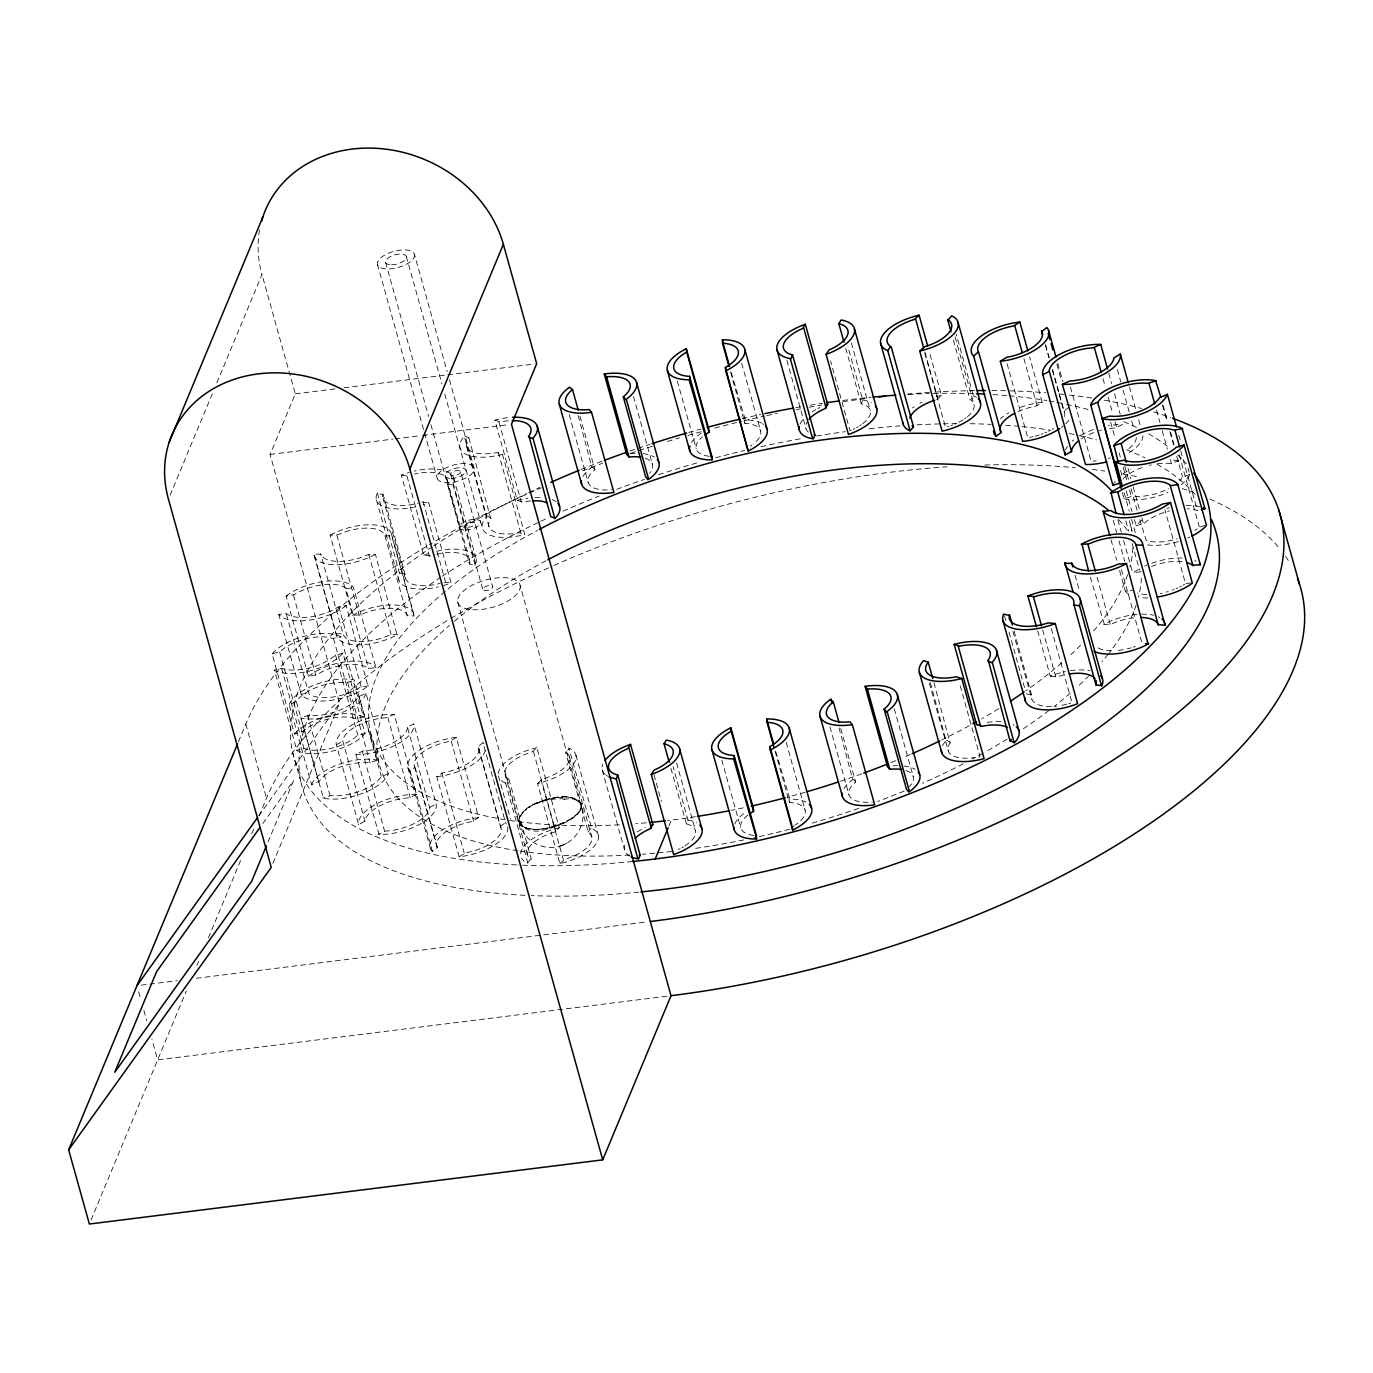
<?xml version="1.0" encoding="UTF-8"?>
<svg xmlns="http://www.w3.org/2000/svg" width="1373" height="1373" viewBox="0 0 1373 1373"><rect width="100%" height="100%" fill="white"/><g stroke="black" fill="none" stroke-linecap="round" stroke-linejoin="round"><path stroke-width="0.75" stroke-dasharray="5 3.75" d="M562.587 845.03C546.368 852.29 525.533 842.679 520.161 825.774C515.424 803.325 551.912 796.975 568.079 796.975C612.289 809.006 529.566 844.635 519.217 822.255M581.277 806.14L581.071 807.427M365.046 821.517L342.701 740.751A33.398 14.537 -15.6 0 1 386.654 717.736L394.223 714.372L416.603 794.521L409.034 797.885A33.398 14.537 -15.6 0 0 365.081 820.9L358.713 824.847L336.231 744.286A40.126 17.471 -15.6 0 1 353.839 723.949A40.126 17.471 -15.6 0 1 393.433 714.338L394.223 714.372M407.438 727.244L407.421 727.862A33.398 14.537 -15.6 0 1 363.45 750.877L355.882 754.24L379.051 834.424A40.126 17.471 -15.6 0 0 418.662 824.813A40.126 17.471 -15.6 0 0 436.254 804.475L413.788 723.914L407.438 727.244L429.8 808.011A33.398 14.537 -15.6 0 1 385.83 831.043L378.262 834.389M1136.312 437.472L1136.295 438.107A33.398 14.537 -15.6 0 1 1126.375 450.344M518.943 819.835L518.943 821.088M519.148 818.548L519.612 817.192M415.882 506.74A40.126 17.471 -15.6 0 1 377.146 493.285L382.827 494.572A33.398 14.537 -15.6 0 0 417.77 503.256M382.998 493.902L405.207 574.721A33.398 14.537 -15.6 0 0 440.149 583.405M436.597 551.277A40.126 17.471 -15.6 0 1 475.333 564.732L469.48 564.114L447.272 483.313A33.398 14.537 -15.6 0 0 414.354 474.114M469.48 564.114L469.652 563.462A33.398 14.537 -15.6 0 0 436.734 554.263M1014.098 631.168L1031.707 695.545A33.398 14.537 -15.6 0 0 1056.558 706.151M289.257 704.606L289.411 704.16A40.126 17.471 -15.6 0 1 315.601 684.561A40.126 17.471 -15.6 0 1 354.285 679.927L377.318 760.23L369.062 762.77A33.398 14.537 -15.6 0 0 319.205 781.391L311.637 784.755L289.257 704.606L296.825 701.243A33.398 14.537 -15.6 0 1 346.683 682.621L354.938 680.081M311.637 784.755L311.791 784.309A40.126 17.471 -15.6 0 1 337.981 764.71A40.126 17.471 -15.6 0 1 376.665 760.076L377.318 760.23M366.042 693.365L365.904 693.828A40.126 17.471 -15.6 0 1 339.697 713.411A40.126 17.471 -15.6 0 1 301.013 718.062L323.393 798.211A40.126 17.471 -15.6 0 0 362.077 793.577A40.126 17.471 -15.6 0 0 388.284 773.977L366.042 693.365L358.473 696.729A33.398 14.537 -15.6 0 1 308.616 715.35L300.361 717.907M580.59 808.766L579.921 810.139M170.098 495.275L212.746 392.764M216.848 382.913L261.968 274.48A127.157 108.313 22.6 0 1 259.737 229.102M272.901 863.428L339.543 703.216L270.086 454.463L295.298 393.862L261.968 274.48M238.439 741.78L245.801 724.069A540.876 235.401 -15.6 0 1 432.117 543.107M91.013 1220.065L186.299 991.014M196.94 965.442L198.587 961.512M208.404 937.913L241.957 857.25M251.774 833.651L255.052 825.791M259.154 815.957L266.516 798.245A540.876 235.401 -15.6 0 1 449.074 619.515M268.027 841.975L293.462 780.842L262.346 824.212M668.994 825.842L671.414 820.007M684.973 845.837A33.398 14.537 -15.6 0 0 687.358 824.16L686.431 823.92L687.993 820.144L673.079 766.7M862.622 423.759A33.398 14.537 -15.6 0 0 862.141 404.057L861.214 403.816L862.793 400.041L847.862 346.597M520.298 815.837L521.225 814.429M377.386 492.821L399.526 573.451A40.126 17.471 -15.6 0 0 438.262 586.906M475.092 565.195L452.953 484.583A40.126 17.471 -15.6 0 0 414.217 471.128M388.422 773.531L380.853 776.895A33.398 14.537 -15.6 0 1 330.996 795.516L322.741 798.056M1189.722 474.251L1182.153 477.615A33.398 14.537 -15.6 0 1 1179.733 480.739M578.994 811.529L577.879 812.936M258.759 815.871L339.543 703.216M464.795 435.928L468.914 437.953L468.399 438.639A33.398 14.537 -15.6 0 0 496.975 452.575L502.432 454.309L524.812 534.457L523.902 534.715A40.126 17.471 -15.6 0 1 488.393 534.492A40.126 17.471 -15.6 0 1 486.711 516.557L464.331 436.408A40.126 17.471 -15.6 0 0 466.013 454.343A40.126 17.471 -15.6 0 0 501.523 454.549L502.432 454.309M468.914 437.953L490.779 518.788A33.398 14.537 -15.6 0 0 519.354 532.741L524.812 534.457M933.949 682.69L950.082 742.982A33.398 14.537 -15.6 0 0 974.607 757.621M272.129 653.943L272.489 653.462A40.126 17.471 -15.6 0 1 305.493 635.956A40.126 17.471 -15.6 0 1 340.624 636.609L363.467 717.032L355.109 718.577A33.398 14.537 -15.6 0 0 302.747 731.534L294.509 734.092L272.129 653.943L280.367 651.386A33.398 14.537 -15.6 0 1 332.729 638.428L341.088 636.866M342.993 653.016L342.615 653.479A40.126 17.471 -15.6 0 1 309.612 670.985A40.126 17.471 -15.6 0 1 274.48 670.35L296.86 750.499A40.126 17.471 -15.6 0 0 331.991 751.151A40.126 17.471 -15.6 0 0 364.995 733.628L342.993 653.016L334.737 655.556A33.398 14.537 -15.6 0 1 282.375 668.514L274.016 670.075M294.509 734.092L294.869 733.628A40.126 17.471 -15.6 0 1 327.872 716.122A40.126 17.471 -15.6 0 1 363.004 716.757L363.467 717.032M1134.27 519.681L1136.363 525.361A40.126 17.471 -15.6 0 1 1145.065 518.016M522.341 813.039L523.697 811.632M527.936 863.257L505.556 783.108L508.336 778.817A33.398 14.537 -15.6 0 1 532.123 751.906L536.877 747.65L559.257 827.816L554.503 832.072A33.398 14.537 -15.6 0 0 530.716 858.983L527.404 863.033A40.126 17.471 -15.6 0 1 521.603 858.142M537.529 783.485L542.284 779.229A33.398 14.537 -15.6 0 0 566.071 752.335L569.4 748.268A40.126 17.471 -15.6 0 1 571.906 765.997A40.126 17.471 -15.6 0 1 538.456 783.279L537.529 783.485L559.909 863.651L560.836 863.445A40.126 17.471 -15.6 0 0 594.286 846.163A40.126 17.471 -15.6 0 0 591.78 828.434L568.851 748.045M936.695 399.612L941.449 395.355L929.401 352.192M559.909 863.651L564.663 859.395A33.398 14.537 -15.6 0 0 588.451 832.484L565.419 751.923M587.798 832.089L591.231 828.211M967.399 416.74A33.398 14.537 -15.6 0 0 970.642 400.024L973.423 395.75L956.209 334.085M576.506 814.343L574.978 815.734M930.396 682.741L946.014 740.751A40.126 17.471 -15.6 0 0 942.015 746.963M365.372 733.165L357.117 735.722A33.398 14.537 -15.6 0 1 304.755 748.68L296.396 750.242M1136.003 525.842L1144.241 523.285A33.398 14.537 -15.6 0 1 1169.71 510.79M1204.979 525.378L1198.612 527.472A33.398 14.537 -15.6 0 1 1194.819 530.527M525.241 810.242L526.992 808.869M579.955 416.294L594.887 469.72L594.063 470.407A33.398 14.537 -15.6 0 0 610.281 489.835L611.569 489.715M840.757 728.582L855.671 782.026L854.864 782.696A33.398 14.537 -15.6 0 0 871.083 802.141L872.37 802.021M286.065 596.139L286.648 595.693A40.126 17.471 -15.6 0 1 324.2 581.448A40.126 17.471 -15.6 0 1 353.393 587.335L376.013 667.862L368.101 668.325A33.398 14.537 -15.6 0 0 316.82 674.727L308.444 676.305L286.065 596.139L294.44 594.578A33.398 14.537 -15.6 0 1 345.721 588.159L368.616 668.788M346.185 605.579L345.618 606.042A40.126 17.471 -15.6 0 1 308.05 620.27A40.126 17.471 -15.6 0 1 278.873 614.383L286.528 613.559A33.398 14.537 -15.6 0 0 337.827 607.158L346.185 605.579L367.998 686.191A40.126 17.471 -15.6 0 1 330.43 700.436A40.126 17.471 -15.6 0 1 301.253 694.549L278.633 614.023M308.444 676.305L309.028 675.842A40.126 17.471 -15.6 0 1 346.58 661.614A40.126 17.471 -15.6 0 1 375.773 667.501L376.013 667.862M573.227 817.107L571.322 818.445M432.478 851.62L410.098 771.472L414.835 767.198A33.398 14.537 -15.6 0 1 449.898 741.369L456.282 737.421L478.662 817.57L472.278 821.517A33.398 14.537 -15.6 0 0 437.215 847.364L432.152 851.294A40.126 17.471 -15.6 0 1 439.961 831.592A40.126 17.471 -15.6 0 1 477.787 817.673L478.662 817.57M507.701 827.009A40.126 17.471 -15.6 0 1 460.041 856.683L459.148 856.769L436.768 776.603L443.153 772.673A33.398 14.537 -15.6 0 0 478.216 746.826L482.953 742.57L505.676 823.045A40.126 17.471 -15.6 0 1 506.397 823.954M1018.028 411.625A33.398 14.537 -15.6 0 1 1035.826 406.185L1042.21 402.238L1029.596 357.031M459.148 856.769L465.533 852.822A33.398 14.537 -15.6 0 0 500.596 826.975L477.907 746.294M500.287 826.443L505.333 822.719M1068.88 407.386L1063.818 411.111L1052.353 370.006M528.88 807.513L530.973 806.226M559.429 846.317C577.518 841.649 588.039 820.213 580.848 803.033C568.353 790.711 547.089 798.743 533.187 804.973M578.187 415.538L591.883 467.369A40.126 17.471 -15.6 0 0 582.564 477.289M838.989 727.844L852.684 779.675A40.126 17.471 -15.6 0 0 843.365 789.595M368.565 685.745L360.207 687.307A33.398 14.537 -15.6 0 1 308.908 693.725L286.03 613.096M1141.152 571.7L1133.377 572.798A40.126 17.471 -15.6 0 1 1138.663 569.28M569.246 819.75L567.032 821.003M330.155 535.161L330.893 534.749A40.126 17.471 -15.6 0 1 370.453 524.761A40.126 17.471 -15.6 0 1 391.7 535.487L414.08 616.065L407.18 615.413A33.398 14.537 -15.6 0 0 360.447 614.847L352.535 615.31L330.155 535.161L338.067 534.681A33.398 14.537 -15.6 0 1 384.8 535.247L407.352 615.996M375.43 554.332L374.692 554.743A40.126 17.471 -15.6 0 1 335.132 564.715A40.126 17.471 -15.6 0 1 313.885 553.988L320.784 554.229A33.398 14.537 -15.6 0 0 367.518 554.812L375.43 554.332L397.072 634.892A40.126 17.471 -15.6 0 1 357.512 644.881A40.126 17.471 -15.6 0 1 336.265 634.154L313.885 553.576M352.535 615.31L353.273 614.898A40.126 17.471 -15.6 0 1 392.832 604.927A40.126 17.471 -15.6 0 1 414.08 615.653L414.08 616.065M1090.351 577.244L1104.287 624.114A40.126 17.471 -15.6 0 1 1137.033 614.4M336.334 744.698L342.666 741.369M1109.659 428.53A33.398 14.537 -15.6 0 1 1115.528 427.964L1122.307 424.583A40.126 17.471 -15.6 0 0 1108.389 425.664M429.818 807.393L436.168 804.08M518.943 821.62C528.931 835.762 551.414 827.438 564.681 822.187M397.81 634.48L389.898 634.961A33.398 14.537 -15.6 0 1 343.164 634.395L320.63 553.662M1103.549 624.526L1111.461 624.046A33.398 14.537 -15.6 0 1 1137.153 617.558M851.277 430.195L850.024 430.71L830.511 360.824M563.205 844.755L566.586 843.382M430.676 555.945L423.742 555.293L401.362 475.144L402.22 474.801A40.126 17.471 -15.6 0 1 409.343 472.398M443.136 585.619A40.126 17.471 -15.6 0 0 450.258 583.233L451.099 582.89L428.719 502.724L427.878 503.067A40.126 17.471 -15.6 0 1 423.159 504.732M423.742 555.293L424.6 554.949A40.126 17.471 -15.6 0 1 431.723 552.564M1037.628 630.911L1050.259 676.117L1051.117 675.773A40.126 17.471 -15.6 0 1 1065.551 671.569M534.114 804.441L539.108 802.467A32.437 15.275 -11.6 0 1 560.939 798.743C574.48 799.79 556.288 800.253 568.576 798.726A32.437 12.408 -20.8 0 1 581.277 804.372M1157.388 463.799A33.398 14.537 -15.6 0 1 1170.362 463.49L1178.618 460.95L1177.468 456.831M1122.325 492.615L1124.041 498.777L1132.296 496.237A33.398 14.537 -15.6 0 0 1168.715 488.634M401.362 475.144L408.296 475.796M421.803 502.089L428.719 502.724M444.183 582.238L451.099 582.89M1050.259 676.117L1057.176 676.769A33.398 14.537 -15.6 0 1 1065.276 674.641M530.699 500.939A33.398 14.537 -15.6 0 0 522.718 502.072L517.243 500.338L494.864 420.189L495.773 419.932A40.126 17.471 -15.6 0 1 510.275 417.478M517.243 500.338L518.153 500.098A40.126 17.471 -15.6 0 1 527.901 498.159M941.449 395.355L940.539 395.561A40.126 17.471 -15.6 0 0 935.665 396.866M536.877 747.65L535.968 747.856A40.126 17.471 -15.6 0 0 498.759 776.981M559.257 827.816L558.348 828.022A40.126 17.471 -15.6 0 0 520.676 854.984M494.864 420.189L500.338 421.906A33.398 14.537 -15.6 0 1 510.241 420.67M978.657 756.935L979.996 756.643L959.916 684.715M295.298 393.862L335.527 388.834M344.005 387.787L445.641 375.069M447.752 374.812L534.578 363.965M270.086 454.463L392.901 439.103M395.029 438.845L420.43 435.67M422.558 435.395L509.366 424.549M346.236 588.622L353.633 587.695M301.013 694.189L308.41 693.262M1119.613 570.602L1125.345 591.145L1132.742 590.218M1191.06 582.941L1185.517 583.628L1164.853 509.64M141.196 985.162L147.563 984.372M149.674 984.115L177.254 980.665M196.356 978.28L646.082 922.055M666.78 996.232L157.655 1059.87L151.905 1039.258M1042.21 402.238L1041.318 402.323A40.126 17.471 -15.6 0 0 1017.342 408.605M456.282 737.421L455.407 737.507A40.126 17.471 -15.6 0 0 417.581 751.426A40.126 17.471 -15.6 0 0 409.772 771.145L410.098 771.472M436.768 776.603L437.661 776.517A40.126 17.471 -15.6 0 0 485.458 747.942M731.311 372.701L745.35 419.949A40.126 17.471 -15.6 0 1 761.5 423.073M775.831 751.82L789.87 799.086A40.126 17.471 -15.6 0 1 806.02 802.192M384.972 535.83L391.7 535.916M336.265 633.725L343.01 633.811M355.882 754.24L356.671 754.275A40.126 17.471 -15.6 0 0 396.282 744.664A40.126 17.471 -15.6 0 0 413.874 724.309L413.788 723.914M416.603 794.521L415.813 794.486A40.126 17.471 -15.6 0 0 376.219 804.097A40.126 17.471 -15.6 0 0 358.61 824.452L358.713 824.847M730.556 371.997L744.904 423.382L746.054 423.433A33.398 14.537 -15.6 0 1 753.176 444.08M775.076 751.117L789.424 802.501L790.573 802.553A33.398 14.537 -15.6 0 1 794.881 825.19M862.793 400.041L863.497 400.144A40.126 17.471 -15.6 0 1 871.374 402.701M687.993 820.144L688.714 820.247A40.126 17.471 -15.6 0 1 696.574 822.805M447.1 483.965L452.712 485.047M399.766 572.987L405.378 574.068M1026.266 693.794L1031.895 694.892M1178.618 460.95L1177.965 460.796A40.126 17.471 -15.6 0 0 1170.071 459.904M1124.041 498.777L1124.693 498.931A40.126 17.471 -15.6 0 0 1167.925 492.444M973.423 395.75L973.972 395.973A40.126 17.471 -15.6 0 1 976.46 397.363M505.556 783.108L505.024 782.885A40.126 17.471 -15.6 0 1 499.223 777.976M487.175 516.094L491.294 518.102M946.478 740.287L950.597 742.295M592.535 466.923L594.887 469.72M853.337 779.229L855.671 782.026M1125.345 591.145L1125.585 591.506A40.126 17.471 -15.6 0 0 1132.347 595.968M563.308 822.873L563.359 823.028A32.437 12.408 -20.8 0 1 537.444 831.128L535.401 831.128A32.437 15.275 -11.6 0 1 519.423 823.096M1178.823 435.19L1181.106 443.41M1188.005 468.073L1189.138 472.192M1180.763 451.031L1197.41 510.636L1196.604 510.327A33.398 14.537 -15.6 0 0 1187.319 508.782M1179.218 454.841L1199.298 526.786M1163.12 405.447L1167.719 421.906M1170.585 432.169L1174.018 444.509M1162.433 405.001L1167.033 421.442M1169.899 431.706L1173.915 446.105M1176.781 456.385L1182.531 476.929M1156.495 410.201L1159.945 422.524M1162.245 430.744L1167.41 449.246M1170.277 459.526L1171.426 463.628M1129.464 386.894L1135.78 409.497M1138.646 419.778L1140.362 425.939M1117.382 369.646L1120.814 381.986M1123.114 390.207L1129.43 412.81M1131.73 421.03L1134.012 429.251M1108.766 373.233L1111.632 383.513M1114.498 393.776L1120.231 414.337M1102.982 378.605L1105.282 386.826M1108.148 397.106L1112.748 413.548M1115.048 421.768L1116.764 427.93M1128.057 468.485L1130.923 478.748M1133.223 486.969L1139.539 509.589M1141.821 517.81L1143.555 523.971M1124.779 466.116L1128.795 480.499M1131.095 488.719L1137.41 511.34M1139.71 519.56L1146.249 540.43A33.398 14.537 -15.6 0 0 1177.176 538.834M1110.585 422.095L1115.168 438.536M1119.184 452.918L1120.334 457.037M1123.2 467.318L1126.649 479.64M1129.516 489.921L1131.232 496.082M1120.505 470.338L1122.805 478.559M1126.238 490.899L1131.987 511.46M1124.127 492.65L1129.275 511.151M1131.575 519.372L1135.591 533.754M1130.768 525.996L1132.468 532.089M1125.843 520.951L1128.709 531.231M1132.159 543.571L1139.624 570.276M1117.879 519.835L1121.312 532.158M1123.612 540.378L1132.21 571.202M1113.246 520.35L1116.678 532.673M1118.978 540.893L1124.71 561.454M1070.442 387.169L1091.089 461.156L1092.324 461.122A33.398 14.537 -15.6 0 0 1096.22 460.813M1121.432 569.606L1142.096 643.611M1110.997 539.761L1116.747 560.321M1057.759 363.33L1062.925 381.831M1056.832 364.223L1061.432 380.664M1045.574 344.657L1049.59 359.057M1052.456 369.32L1064.504 412.484M1045.454 345.344L1048.903 357.667M1097.096 577.329L1110.294 624.612M1023.949 358.696L1037.147 405.962M1075.076 575.184L1079.676 591.626M1007.095 363.708L1027.759 437.695L1029.081 437.489A33.398 14.537 -15.6 0 0 1033.148 436.648M1051.323 628.628L1071.987 702.616M1042.673 629.932L1055.888 677.198M955.093 336.831L974.041 404.657M953.36 340.023L969.99 399.629M1012.948 631.426L1031.878 699.252M1004.452 615.705L1006.186 621.866M1009.052 632.146L1025.116 689.692M924.818 351.969L938.016 399.234M924.87 353.324L945.534 427.312L946.855 426.934A33.398 14.537 -15.6 0 0 948.863 426.317M851.363 342.872L870.293 410.699M845.717 348.313L861.214 403.816M929.298 682.982L948.228 750.808M894.286 708.777L913.234 776.603M786.918 360.378L805.848 428.204M741.677 363.21L760.608 431.036M829.996 726.883L848.943 794.71M786.197 742.33L805.127 810.156M677.301 381.025L696.231 448.851M633.485 396.471L652.432 464.297M721.82 760.144L740.751 827.97M676.58 762.976L695.51 830.785M670.934 768.417L686.431 823.92M569.194 414.577L588.142 482.404M654.011 774.767L661.46 801.472M602.198 769.927L624.578 850.076M498.983 422.197L521.362 502.346M498.313 452.301L520.693 532.449M575.956 755.219L598.336 835.385M569.469 756.969L591.849 837.118M520.144 585.482A32.317 14.073 -15.6 0 1 475.676 609.801A32.317 14.073 -15.6 0 1 470.922 585.859A32.317 14.073 -15.6 0 1 520.144 585.482L581.431 804.956A32.317 14.073 -15.6 0 1 536.946 829.275A32.317 14.073 -15.6 0 1 532.192 805.316A32.317 14.073 -15.6 0 1 581.431 804.956L580.848 803.033M414.474 254.451A19.171 8.341 -15.6 0 1 388.302 268.971A19.171 8.341 -15.6 0 1 385.127 254.863A19.171 8.341 -15.6 0 1 414.474 254.451L447.169 371.551M449.469 379.772L474.131 468.124A19.171 8.341 -15.6 0 1 447.958 482.644A19.171 8.341 -15.6 0 1 444.783 468.536A19.171 8.341 -15.6 0 1 474.131 468.124M466.545 446.448L488.925 526.597M406.322 256.408L441.883 383.788M444.749 394.051L482.455 528.451M460.573 471.78A5.114 2.231 -15.6 0 1 453.571 475.642A5.114 2.231 -15.6 0 1 452.747 471.866A5.114 2.231 -15.6 0 1 460.573 471.78L492.667 586.769A5.114 2.231 -15.6 0 1 485.664 590.63A5.114 2.231 -15.6 0 1 484.858 586.855A5.114 2.231 -15.6 0 1 492.667 586.769M533.445 751.546L555.825 831.695M540.962 779.607L563.342 859.773M453.553 477.701L475.933 557.867M450.687 474.406L482.798 589.412M447.1 479.589L469.48 559.755M385.624 262.449L428.651 416.534M430.933 424.755L459.698 527.73M377.472 264.405L423.931 430.813M424.497 432.873L437.129 478.079M508.988 779.212L531.368 859.378M457.672 601.94L518.96 821.414M504.955 774.183L527.335 854.349M423.107 501.643L445.487 581.792M498.45 775.917L510.499 819.08M406.992 476.225L429.371 556.391M478.576 747.667L500.956 827.833M451.236 741.145L473.616 821.311M382.998 498.279L405.378 578.445M391.545 534.389L413.925 614.555M376.545 500.167L398.925 580.316M441.831 772.879L464.211 853.028M368.702 554.246L391.082 634.395M415.161 767.73L437.541 847.896M414.474 766.357L436.854 846.523M408.021 768.245L430.401 848.394M336.9 535.247L359.28 615.396M387.89 717.684L410.27 797.85M338.788 606.506L361.168 686.672M370.59 733.01L379.085 763.405M358.851 696.06L381.231 776.208M314.039 555.087L336.419 635.253M347.747 682.759L370.126 762.925M333.536 638.737L355.916 718.903M335.441 654.887L357.821 735.036M362.215 750.911L384.594 831.077M293.462 595.213L315.841 675.379M307.552 715.213L329.932 795.362M296.465 701.912L318.845 782.078M279.68 652.072L302.06 732.221M281.568 668.205L303.948 748.371M292.483 751.82L300.962 782.232M245.801 724.069L266.516 798.245M138.673 991.872L140.973 1000.128M143.856 1010.425L146.722 1020.723M744.509 419.966L744.904 423.382M789.029 799.086L789.424 802.501M630.001 856.306A40.126 17.471 -15.6 0 1 625.196 844.309M637.226 832.004A40.126 17.471 -15.6 0 1 645.224 827.627M683.428 846.798A33.398 14.537 -15.6 0 1 681.797 847.725M680.081 848.617A33.398 14.537 -15.6 0 1 678.313 849.475M607.621 776.157A40.126 17.471 -15.6 0 1 606.42 775.436M605.356 774.664A40.126 17.471 -15.6 0 1 602.816 764.16M1122.925 478.988A33.398 14.537 -15.6 0 1 1145.236 466.511M1149.287 465.361A33.398 14.537 -15.6 0 1 1151.312 464.881M1189.584 474.698A40.126 17.471 -15.6 0 1 1181.346 484.635M1114.292 482.558A40.126 17.471 -15.6 0 1 1115.133 481.322M1122.942 473.874A40.126 17.471 -15.6 0 1 1130.46 469.326M1110.345 457.793A33.398 14.537 -15.6 0 1 1108.337 458.393M1081.495 438.742A33.398 14.537 -15.6 0 1 1095.534 431.946M1099.516 430.693A33.398 14.537 -15.6 0 1 1101.541 430.144M1142.851 435.67A40.126 17.471 -15.6 0 1 1127.164 453.811M1065.602 449.915A40.126 17.471 -15.6 0 1 1067.576 446.208M1072.176 441.196A40.126 17.471 -15.6 0 1 1073.669 439.978M1080.705 435.275A40.126 17.471 -15.6 0 1 1096.22 428.616M534.972 497.489A40.126 17.471 -15.6 0 1 541.528 497.524M552.272 499.703A40.126 17.471 -15.6 0 1 556.065 501.746M751.82 445.092A33.398 14.537 -15.6 0 1 750.362 446.071M709.12 456.282A33.398 14.537 -15.6 0 1 702.392 436.82M691.511 442.432A40.126 17.471 -15.6 0 1 702.049 432.581M762.719 423.776A40.126 17.471 -15.6 0 1 763.817 424.549M966.094 417.752A33.398 14.537 -15.6 0 1 964.704 418.748M963.211 419.726A33.398 14.537 -15.6 0 1 958.285 422.489M956.5 423.33A33.398 14.537 -15.6 0 1 954.664 424.154M952.776 424.909A33.398 14.537 -15.6 0 1 950.837 425.63M912.564 407.901A40.126 17.471 -15.6 0 1 914.229 406.7M919.876 403.284A40.126 17.471 -15.6 0 1 921.935 402.203M645.241 458.222A33.398 14.537 -15.6 0 1 649.601 473.187M629.95 453.759A40.126 17.471 -15.6 0 1 636.849 453.365M643.148 453.691A40.126 17.471 -15.6 0 1 654.389 457.072M1064.144 411.643A33.398 14.537 -15.6 0 1 1064.401 417.203M1053.64 428.445A33.398 14.537 -15.6 0 1 1052.061 429.389M1050.396 430.298A33.398 14.537 -15.6 0 1 1048.663 431.191M1046.878 432.032A33.398 14.537 -15.6 0 1 1045.025 432.838M1043.12 433.593A33.398 14.537 -15.6 0 1 1041.18 434.314M1039.207 434.984A33.398 14.537 -15.6 0 1 1035.173 436.151M1068.949 419.966A40.126 17.471 -15.6 0 1 1065.757 423.725M1062.977 426.196A40.126 17.471 -15.6 0 1 1061.398 427.415M1000.471 418.696A40.126 17.471 -15.6 0 1 1003.509 416.259M1006.993 413.891A40.126 17.471 -15.6 0 1 1008.898 412.758M861.231 424.755A33.398 14.537 -15.6 0 1 859.773 425.733M858.211 426.694A33.398 14.537 -15.6 0 1 856.58 427.621M854.881 428.513A33.398 14.537 -15.6 0 1 853.096 429.371M808.474 432.152A33.398 14.537 -15.6 0 1 806.861 422.386M799.996 424.206A40.126 17.471 -15.6 0 1 804.355 417.976M812.009 411.9A40.126 17.471 -15.6 0 1 815.837 409.635M817.896 408.553A40.126 17.471 -15.6 0 1 820.024 407.524M483.296 742.896A40.126 17.471 -15.6 0 1 484.017 743.806M753.64 835.402A33.398 14.537 -15.6 0 1 748.182 814.927M734.778 824.023A40.126 17.471 -15.6 0 1 746.569 811.7M1189.842 537.118A40.126 17.471 -15.6 0 1 1187.645 538.113M1178.343 541.546A40.126 17.471 -15.6 0 1 1144.498 544.377M1166.93 508.491A40.126 17.471 -15.6 0 1 1169.367 507.856M1186.118 505.436A40.126 17.471 -15.6 0 1 1200.071 506.791M1135.248 646.477A33.398 14.537 -15.6 0 1 1133.274 647.146M1131.266 647.764A33.398 14.537 -15.6 0 1 1127.216 648.845M1123.148 649.704A33.398 14.537 -15.6 0 1 1117.159 650.51M1111.495 650.733A33.398 14.537 -15.6 0 1 1096.461 646.7M1141.632 614.143A40.126 17.471 -15.6 0 1 1153.698 615.241M1158.383 616.803A40.126 17.471 -15.6 0 1 1159.687 617.455M987.204 722.352A40.126 17.471 -15.6 0 1 1002.874 721.906M1012.965 724.515A40.126 17.471 -15.6 0 1 1014.235 725.201M1184.539 584.28A33.398 14.537 -15.6 0 1 1182.994 585.224M1181.364 586.151A33.398 14.537 -15.6 0 1 1179.647 587.043M1177.88 587.901A33.398 14.537 -15.6 0 1 1176.043 588.725M1174.155 589.498A33.398 14.537 -15.6 0 1 1172.233 590.236M1168.269 591.54A33.398 14.537 -15.6 0 1 1166.261 592.123M1162.193 593.102A33.398 14.537 -15.6 0 1 1160.151 593.514M1146.661 594.578A33.398 14.537 -15.6 0 1 1137.462 592.964M1151.535 566.465A33.398 14.537 -15.6 0 1 1184.007 561.917M1147.777 597.942A40.126 17.471 -15.6 0 1 1139.333 597.564M1144.79 566.071A40.126 17.471 -15.6 0 1 1147.004 565.075M1151.587 563.273A40.126 17.471 -15.6 0 1 1182.307 558.056M1194.819 560.579A40.126 17.471 -15.6 0 1 1196.14 561.231M906.043 770.528A33.398 14.537 -15.6 0 1 909.492 786.523M893.085 765.859A40.126 17.471 -15.6 0 1 897.633 765.671M903.949 765.98A40.126 17.471 -15.6 0 1 915.19 769.361M1070.683 703.062A33.398 14.537 -15.6 0 1 1068.692 703.68M1066.667 704.229A33.398 14.537 -15.6 0 1 1060.557 705.568M1070.408 670.711A40.126 17.471 -15.6 0 1 1089.973 670.728M1141.341 578.119A393.965 171.471 -15.6 0 1 1138.474 597.204M1136.158 605.047A393.965 171.471 -15.6 0 1 1109.401 652.587M1108.183 654.132A393.965 171.471 -15.6 0 1 1101.798 661.837M1089.149 675.516A393.965 171.471 -15.6 0 1 1077.856 686.414M1070.305 693.176A393.965 171.471 -15.6 0 1 1054.052 706.58M1048.903 710.562A393.965 171.471 -15.6 0 1 1020.671 730.487M1007.164 739.086A393.965 171.471 -15.6 0 1 984.887 752.181M983.119 753.176A393.965 171.471 -15.6 0 1 972.376 759.029M963.228 763.834A393.965 171.471 -15.6 0 1 922.433 783.279M904.12 791.105A393.965 171.471 -15.6 0 1 877.828 801.437M858.657 808.354A393.965 171.471 -15.6 0 1 809.624 823.834M789.732 829.241A393.965 171.471 -15.6 0 1 753.743 837.822M743.737 839.933A393.965 171.471 -15.6 0 1 694.017 848.583M671.74 851.449A393.965 171.471 -15.6 0 1 656.929 852.993M654.818 853.182A393.965 171.471 -15.6 0 1 642.289 854.229M629.881 855.053A393.965 171.471 -15.6 0 1 520.11 851.123M518.033 850.797A393.965 171.471 -15.6 0 1 449.606 625.281M454.36 621.248A393.965 171.471 -15.6 0 1 545.956 560.785M1118.617 519.629A393.965 171.471 -15.6 0 1 1128.246 531.608M638.943 892.124A474.389 206.465 -15.6 0 1 531.334 895.608M525.07 895.333A474.389 206.465 -15.6 0 1 440.441 577.484M442.175 576.317A474.389 206.465 -15.6 0 1 539.04 522.118M540.859 521.259A474.389 206.465 -15.6 0 1 548.17 517.844M562.999 511.168A474.389 206.465 -15.6 0 1 599.16 496.065M616.717 489.32A474.389 206.465 -15.6 0 1 644.486 479.4M658.542 474.698A474.389 206.465 -15.6 0 1 699.2 462.306M715.625 457.775A474.389 206.465 -15.6 0 1 744.492 450.498M761.002 446.706A474.389 206.465 -15.6 0 1 802.261 438.433M816.626 435.962A474.389 206.465 -15.6 0 1 845.184 431.671M869.401 428.719A474.389 206.465 -15.6 0 1 900.122 425.905M916.958 424.823A474.389 206.465 -15.6 0 1 955.934 423.656M970.059 423.725A474.389 206.465 -15.6 0 1 991.186 424.377M1005.602 425.218A474.389 206.465 -15.6 0 1 1017.685 426.196M1022.027 426.608A474.389 206.465 -15.6 0 1 1049.332 430.006M1069.258 433.49A474.389 206.465 -15.6 0 1 1076.947 435.104M1078.835 435.516A474.389 206.465 -15.6 0 1 1096.512 439.909M1126.615 449.812A474.389 206.465 -15.6 0 1 1145.065 457.861M1157.061 464.194A474.389 206.465 -15.6 0 1 1196.192 495.67M1129.31 520.813A393.965 171.471 -15.6 0 1 1131.85 531.282M1132.845 547.707A393.965 171.471 -15.6 0 1 1129.979 566.792M1127.662 574.635A393.965 171.471 -15.6 0 1 1093.303 631.426M1080.654 645.104A393.965 171.471 -15.6 0 1 1069.378 656.002M1061.81 662.764A393.965 171.471 -15.6 0 1 1025.854 690.791M998.669 708.674A393.965 171.471 -15.6 0 1 981.661 718.8M969.304 725.716A393.965 171.471 -15.6 0 1 941.672 739.996M910.316 754.481A393.965 171.471 -15.6 0 1 903.005 757.604M895.642 760.693A393.965 171.471 -15.6 0 1 890.064 762.976M861.712 773.84A393.965 171.471 -15.6 0 1 840.465 781.254M805.11 792.29A393.965 171.471 -15.6 0 1 787.227 797.267M743.239 807.856A393.965 171.471 -15.6 0 1 731.243 810.327M695.407 816.695A393.965 171.471 -15.6 0 1 667.501 820.539M646.34 822.787A393.965 171.471 -15.6 0 1 635.871 823.663M619.343 824.761A393.965 171.471 -15.6 0 1 507.478 820.076M505.418 819.75A393.965 171.471 -15.6 0 1 537.461 530.373M632.438 861.523A474.389 206.465 -15.6 0 1 518.668 865.024M516.591 864.921A474.389 206.465 -15.6 0 1 431.946 547.072M433.696 545.922A474.389 206.465 -15.6 0 1 526.94 493.439M528.742 492.581A474.389 206.465 -15.6 0 1 539.692 487.432M581.036 469.532A474.389 206.465 -15.6 0 1 602.352 461.139M630.001 451.065A474.389 206.465 -15.6 0 1 635.991 448.988M637.999 448.319A474.389 206.465 -15.6 0 1 650.047 444.303M688.662 432.478A474.389 206.465 -15.6 0 1 700.968 429.028M742.192 418.628A474.389 206.465 -15.6 0 1 760.779 414.509M795.825 407.661A474.389 206.465 -15.6 0 1 801.986 406.597M810.19 405.224A474.389 206.465 -15.6 0 1 822.461 403.302M842.782 400.47A474.389 206.465 -15.6 0 1 870.911 397.278M908.463 394.411A474.389 206.465 -15.6 0 1 929.178 393.553M933.262 393.45A474.389 206.465 -15.6 0 1 974.332 393.639M993.022 394.549A474.389 206.465 -15.6 0 1 1007.198 395.613M1009.206 395.784A474.389 206.465 -15.6 0 1 1046.913 400.573M1048.921 400.916A474.389 206.465 -15.6 0 1 1054.893 401.963M1056.85 402.34A474.389 206.465 -15.6 0 1 1064.624 403.868M1066.546 404.28A474.389 206.465 -15.6 0 1 1088.017 409.497M1123.852 421.717A474.389 206.465 -15.6 0 1 1136.569 427.449M1148.566 433.799A474.389 206.465 -15.6 0 1 1170.071 448.302M1177.777 454.926A474.389 206.465 -15.6 0 1 1186.392 463.748M450.945 618.399A540.876 235.401 -15.6 0 1 552.238 566.242M554.16 565.384A540.876 235.401 -15.6 0 1 946.924 466.82M984.87 465.018A540.876 235.401 -15.6 0 1 1075.248 467.661M1092.342 469.463A540.876 235.401 -15.6 0 1 1104.836 471.093M1123.011 473.977A540.876 235.401 -15.6 0 1 1139.504 477.169M1182.119 488.548A540.876 235.401 -15.6 0 1 1193.257 492.426M1209.991 499.137A540.876 235.401 -15.6 0 1 1278.898 547.69M1285.488 556.34A540.876 235.401 -15.6 0 1 1290.105 563.531M435.876 540.893A540.876 235.401 -15.6 0 1 527.695 493.782M529.618 492.924A540.876 235.401 -15.6 0 1 541.185 487.827M582.684 470.785A540.876 235.401 -15.6 0 1 602.678 463.216M630.722 453.313A540.876 235.401 -15.6 0 1 653.102 445.95M667.415 441.488A540.876 235.401 -15.6 0 1 679.721 437.798M687.924 435.413A540.876 235.401 -15.6 0 1 702.358 431.379M714.801 428.05A540.876 235.401 -15.6 0 1 741.866 421.271M743.96 420.773A540.876 235.401 -15.6 0 1 764.778 416.053M766.855 415.59A540.876 235.401 -15.6 0 1 777.221 413.41M796.323 409.6A540.876 235.401 -15.6 0 1 800.579 408.811M809.075 407.249A540.876 235.401 -15.6 0 1 821.809 405.052M842.936 401.705A540.876 235.401 -15.6 0 1 868.028 398.29M906.987 394.137A540.876 235.401 -15.6 0 1 932.559 392.249M934.67 392.112A540.876 235.401 -15.6 0 1 974.916 390.618M991.924 390.55A540.876 235.401 -15.6 0 1 1045.831 392.747M1058.858 393.897A540.876 235.401 -15.6 0 1 1067.405 394.806M1069.516 395.046A540.876 235.401 -15.6 0 1 1092.307 398.136M1104.27 400.161A540.876 235.401 -15.6 0 1 1141.787 408.519M1153.715 411.934A540.876 235.401 -15.6 0 1 1170.723 417.581M465.601 530.081A10.778 4.685 -15.6 0 0 480.464 521.98A10.778 4.685 -15.6 0 0 464.057 522.083A10.778 4.685 -15.6 0 0 465.601 530.081M467.97 527.266A5.114 2.231 -15.6 0 0 474.972 523.388A5.114 2.231 -15.6 0 0 467.163 523.491A5.114 2.231 -15.6 0 0 467.97 527.266M451.185 478.456A10.778 4.685 -15.6 0 0 466.048 470.355A10.778 4.685 -15.6 0 0 449.64 470.458A10.778 4.685 -15.6 0 0 451.185 478.456M391.528 264.8A10.778 4.685 -15.6 0 0 406.391 256.682A10.778 4.685 -15.6 0 0 389.983 256.785A10.778 4.685 -15.6 0 0 391.528 264.8"/><path stroke-width="1.5" d="M1100.717 344.451L1099.927 344.417A40.126 17.471 -15.6 0 0 1060.334 354.028A40.126 17.471 -15.6 0 0 1042.725 374.383L1065.191 454.926L1071.541 451.614L1049.195 370.83A33.398 14.537 -15.6 0 1 1093.148 347.815L1100.717 344.451L1107.616 369.114M1071.541 451.614L1071.575 450.979A33.398 14.537 -15.6 0 1 1078.732 440.733M1055.236 623.548L1054.378 623.891A40.126 17.471 -15.6 0 1 1015.522 628.937A40.126 17.471 -15.6 0 1 1003.646 614.109L1009.327 615.379A33.398 14.537 -15.6 0 0 1048.303 622.896L1055.236 623.548L1077.616 703.697L1076.758 704.04A40.126 17.471 -15.6 0 1 1025.03 697.844M1100.7 675.791A40.126 17.471 -15.6 0 1 1101.85 685.556L1095.98 684.938L1073.789 604.12A33.398 14.537 -15.6 0 0 1034.796 596.603L1027.879 595.968L1036.478 626.792M1095.98 684.938L1096.169 684.286A33.398 14.537 -15.6 0 0 1095.98 680.562M1120.128 482.798L1112.937 485.476L1090.711 404.863A40.126 17.471 -15.6 0 1 1116.901 385.281A40.126 17.471 -15.6 0 1 1155.585 380.63L1160.82 397.226M1112.937 485.476L1113.091 485.029A40.126 17.471 -15.6 0 1 1113.623 483.811M1101.661 418.611L1109.916 416.07A33.398 14.537 -15.6 0 0 1159.773 397.449L1167.204 394.532A40.126 17.471 -15.6 0 1 1140.997 414.131A40.126 17.471 -15.6 0 1 1102.313 418.765L1121.175 488.496M169.239 442.072L262.741 217.312M1297.434 578.514A540.876 235.401 -15.6 0 1 671.019 995.7L602.73 1159.859L89.365 1224.03L68.65 1149.853L237.615 743.737M602.73 1159.859L409.841 469.051L503.359 244.308A127.157 108.313 22.6 0 0 381.848 148.73A127.157 108.313 22.6 0 0 261.574 221.173M266.379 845.905L251.619 881.397L114.748 1072.244L156.591 971.672L259.857 827.679M631.323 856.958A40.126 17.471 -15.6 0 0 637.861 858.863L616.202 778.8L617.764 775.041L616.837 774.801A33.398 14.537 -15.6 0 1 627.718 748.663L630.516 744.372L629.641 744.681A40.126 17.471 -15.6 0 0 605.012 760.436M790.985 358.696L792.564 354.938L791.62 354.697A33.398 14.537 -15.6 0 1 802.501 328.559L805.316 324.268L804.424 324.577A40.126 17.471 -15.6 0 0 777.616 344.057A40.126 17.471 -15.6 0 0 790.264 358.593L812.644 438.759A40.126 17.471 -15.6 0 1 799.275 426.608M651.283 774.423L654.097 770.133A33.398 14.537 -15.6 0 0 664.978 743.994L664.051 743.754L666.334 740.098A40.126 17.471 -15.6 0 1 679 754.635A40.126 17.471 -15.6 0 1 652.175 774.115L651.283 774.423L673.662 854.572L674.555 854.263A40.126 17.471 -15.6 0 0 701.191 826.975M826.083 354.32L828.897 350.029A33.398 14.537 -15.6 0 0 839.761 323.891L838.834 323.65L841.117 319.995A40.126 17.471 -15.6 0 1 853.783 334.531A40.126 17.471 -15.6 0 1 826.975 354.011L826.083 354.32L848.463 434.469L849.355 434.16A40.126 17.471 -15.6 0 0 875.339 405.927M638.582 858.966L640.144 855.19L617.764 775.041M635.218 838.337A33.398 14.537 -15.6 0 1 650.098 828.811L652.896 824.538L630.516 744.372M813.365 438.862L814.944 435.087L792.564 354.938M809.04 419.263A33.398 14.537 -15.6 0 1 824.881 408.708L827.696 404.434L805.316 324.268M655.213 858.966L668.17 827.799M1101.609 686.019L1079.47 605.407A40.126 17.471 -15.6 0 0 1067.593 590.562A40.126 17.471 -15.6 0 0 1028.737 595.625L1027.879 595.968M1090.557 405.327L1098.125 401.963A33.398 14.537 -15.6 0 1 1147.982 383.342L1156.238 380.784M136.957 985.694L257.523 817.604M68.65 1149.853L271.253 867.376L168.45 499.223A127.157 108.313 22.6 0 1 258.364 373.868A127.157 108.313 22.6 0 1 409.841 469.051M557.919 503.428A40.126 17.471 -15.6 0 1 555.344 518.239L550.762 516.711L528.914 435.859A33.398 14.537 -15.6 0 0 512.129 420.619M961.735 678.502L960.825 678.76A40.126 17.471 -15.6 0 1 925.316 678.537A40.126 17.471 -15.6 0 1 923.634 660.602L928.217 662.146L927.702 662.833A33.398 14.537 -15.6 0 0 956.277 676.786L961.735 678.502L984.115 758.668L983.205 758.909A40.126 17.471 -15.6 0 1 941.397 750.482M1016.363 726.763A40.126 17.471 -15.6 0 1 1014.647 742.45L1010.065 740.905L988.217 660.053A33.398 14.537 -15.6 0 0 959.641 646.117L954.166 644.383L976.546 724.532L982.021 726.266A33.398 14.537 -15.6 0 1 1007.507 727.381M1010.065 740.905L1010.597 740.219A33.398 14.537 -15.6 0 0 1011.266 739.172M1118.206 462.117L1113.984 445.212A40.126 17.471 -15.6 0 1 1146.987 427.707A40.126 17.471 -15.6 0 1 1182.119 428.342L1204.962 508.765L1201.186 509.709M1191.953 536.088A40.126 17.471 -15.6 0 0 1206.489 525.378L1184.11 445.23A40.126 17.471 -15.6 0 1 1151.106 462.735A40.126 17.471 -15.6 0 1 1115.974 462.083L1122.393 486.488M891.18 346.768L913.56 426.917L910.127 430.796L887.747 350.647L890.528 346.356A33.398 14.537 -15.6 0 1 914.315 319.463L919.069 315.206L927.685 346.03M919.721 351.042L924.475 346.785A33.398 14.537 -15.6 0 0 948.262 319.875L951.592 315.807A40.126 17.471 -15.6 0 1 954.098 333.536A40.126 17.471 -15.6 0 1 920.631 350.836L919.721 351.042L942.101 431.191L943.011 430.985A40.126 17.471 -15.6 0 0 979.773 400.865M554.898 518.719L532.964 438.09A40.126 17.471 -15.6 0 0 512.592 417.323M1014.201 742.913L992.267 662.284A40.126 17.471 -15.6 0 0 990.585 644.349A40.126 17.471 -15.6 0 0 955.076 644.143L954.166 644.383M1113.623 445.676L1121.861 443.136A33.398 14.537 -15.6 0 1 1174.224 430.178L1182.582 428.616M591.54 412.363L590.63 412.501A40.126 17.471 -15.6 0 1 560.888 407.026A40.126 17.471 -15.6 0 1 569.503 387.22L572.507 389.572L571.683 390.241A33.398 14.537 -15.6 0 0 587.901 409.669L589.189 409.566L591.54 412.363L613.92 492.512L613.01 492.65A40.126 17.471 -15.6 0 1 581.431 480.893M648.022 479.778L645.688 476.98L623.308 396.814L624.131 396.145A33.398 14.537 -15.6 0 0 607.896 376.717L606.609 376.837L604.274 374.022L605.184 373.885A40.126 17.471 -15.6 0 1 634.927 379.36A40.126 17.471 -15.6 0 1 626.294 399.183L648.674 479.331A40.126 17.471 -15.6 0 0 658.525 461.448M852.324 724.669L851.432 724.807A40.126 17.471 -15.6 0 1 821.672 719.332A40.126 17.471 -15.6 0 1 830.305 699.509L833.291 701.878L832.484 702.547A33.398 14.537 -15.6 0 0 848.703 721.975L849.99 721.855L852.324 724.669L874.704 804.818L873.812 804.956A40.126 17.471 -15.6 0 1 842.233 793.199M908.823 792.084L906.489 789.269L884.109 709.12L884.933 708.451A33.398 14.537 -15.6 0 0 868.697 689.023L867.41 689.126L865.076 686.328L865.968 686.191A40.126 17.471 -15.6 0 1 895.728 691.666A40.126 17.471 -15.6 0 1 887.095 711.471L909.475 791.637A40.126 17.471 -15.6 0 0 918.108 771.832M1116.146 513.656L1110.997 492.65A40.126 17.471 -15.6 0 1 1148.549 478.422A40.126 17.471 -15.6 0 1 1177.742 484.309L1200.362 564.818L1192.45 565.281A33.398 14.537 -15.6 0 0 1186.924 562.587M1170.534 502.552L1169.95 502.999A40.126 17.471 -15.6 0 1 1132.399 517.243A40.126 17.471 -15.6 0 1 1103.206 511.357L1110.877 510.533A33.398 14.537 -15.6 0 0 1162.159 504.114L1170.534 502.552L1192.33 583.165A40.126 17.471 -15.6 0 1 1157.182 597.049M978.709 352.398L1001.089 432.546L996.026 436.288L973.646 356.122L978.383 351.866A33.398 14.537 -15.6 0 1 1013.446 326.019L1019.83 322.089L1027.862 350.853M1000.316 361.271L1006.701 357.323A33.398 14.537 -15.6 0 0 1041.764 331.494L1046.827 327.546A40.126 17.471 -15.6 0 1 1039.018 347.266A40.126 17.471 -15.6 0 1 1001.209 361.185L1000.316 361.271L1022.696 441.419L1023.589 441.334A40.126 17.471 -15.6 0 0 1059.699 428.616M1110.414 493.113L1118.772 491.534A33.398 14.537 -15.6 0 1 1170.071 485.132L1192.948 565.745M712.33 459.904L689.109 379.772A40.126 17.471 -15.6 0 1 667.158 369.406A40.126 17.471 -15.6 0 1 685.505 349.068L686.311 348.673L686.706 352.089L685.642 352.707A33.398 14.537 -15.6 0 0 688.405 376.288L689.555 376.356L711.935 456.505L711.489 459.921A40.126 17.471 -15.6 0 1 689.847 446.105M725.785 370.882L725.373 367.483L726.437 366.866A33.398 14.537 -15.6 0 0 723.674 343.284L722.524 343.216L722.97 339.8A40.126 17.471 -15.6 0 1 744.921 350.166A40.126 17.471 -15.6 0 1 726.574 370.504L725.785 370.882L748.165 451.048L748.954 450.653A40.126 17.471 -15.6 0 0 765.568 426.265M686.311 348.673L708.691 428.839L709.086 432.238L708.022 432.855A33.398 14.537 -15.6 0 0 705.018 434.795M756.849 839.023L733.628 758.891A40.126 17.471 -15.6 0 1 711.677 748.525A40.126 17.471 -15.6 0 1 730.024 728.188L730.831 727.81L731.225 731.208L730.161 731.826A33.398 14.537 -15.6 0 0 732.925 755.407L734.074 755.476L756.454 835.625L756.008 839.04A40.126 17.471 -15.6 0 1 734.006 827.559M770.304 750.001L769.893 746.603L770.974 745.985A33.398 14.537 -15.6 0 0 768.194 722.404L767.044 722.335L767.49 718.92A40.126 17.471 -15.6 0 1 789.441 729.286A40.126 17.471 -15.6 0 1 771.094 749.624L770.304 750.001L792.684 830.167L793.474 829.773A40.126 17.471 -15.6 0 0 809.281 804.492M730.831 727.81L753.211 807.959L753.605 811.357L752.541 811.975A33.398 14.537 -15.6 0 0 749.538 813.914M793.354 826.151L792.272 826.769L792.684 830.167M1088.635 571.082L1081.907 543.948A40.126 17.471 -15.6 0 1 1121.466 533.977A40.126 17.471 -15.6 0 1 1142.714 544.703L1165.093 625.281L1158.194 624.612A33.398 14.537 -15.6 0 0 1140.877 617.472M1126.444 563.531L1125.706 563.943A40.126 17.471 -15.6 0 1 1086.146 573.931A40.126 17.471 -15.6 0 1 1064.899 563.205L1071.815 563.445A33.398 14.537 -15.6 0 0 1118.532 564.011L1126.444 563.531L1148.085 644.109A40.126 17.471 -15.6 0 1 1094.006 651.403M1042.811 374.778L1049.161 371.448M1106.792 461.86A40.126 17.471 -15.6 0 1 1085.545 464.503L1062.376 384.32L1069.945 380.956A33.398 14.537 -15.6 0 0 1113.915 357.941L1120.282 353.994L1128.314 382.775M1081.169 544.36L1089.081 543.88A33.398 14.537 -15.6 0 1 1135.814 544.463L1158.366 625.196M826.803 404.743L827.696 404.434M652.021 824.83L652.896 824.538M976.546 724.532L977.456 724.292M1115.511 461.826L1123.869 460.264A33.398 14.537 -15.6 0 0 1176.232 447.306L1184.487 444.749M919.069 315.206L918.159 315.412A40.126 17.471 -15.6 0 0 884.693 332.695A40.126 17.471 -15.6 0 0 887.215 350.424L887.747 350.647M604.274 374.022L626.654 454.188L627.564 454.051M865.076 686.328L887.456 766.477L888.365 766.34M1170.568 485.596L1177.983 484.669M1019.83 322.089L1018.938 322.174A40.126 17.471 -15.6 0 0 981.129 336.093A40.126 17.471 -15.6 0 0 973.32 355.796L973.646 356.122M626.654 454.188L628.988 456.986L630.276 456.866A33.398 14.537 -15.6 0 1 640.916 457.192M887.456 766.477L889.79 769.292L891.077 769.172A33.398 14.537 -15.6 0 1 901.718 769.498M1135.986 545.03L1142.714 545.115M1145.46 643.645L1148.823 643.68M1062.376 384.32L1063.165 384.354A40.126 17.471 -15.6 0 0 1102.776 374.743A40.126 17.471 -15.6 0 0 1120.368 354.406L1120.282 353.994M710.785 456.437L711.935 456.505M755.304 835.556L756.454 835.625M616.202 778.8L615.482 778.697A40.126 17.471 -15.6 0 1 608.943 776.809M1073.6 604.789L1079.229 605.871M814 434.846L814.944 435.087M639.217 854.95L640.144 855.19M910.127 430.796L909.595 430.573A40.126 17.471 -15.6 0 1 902.868 422.524M528.382 436.545L532.518 438.553M987.685 660.739L991.821 662.764M1204.962 508.765L1204.499 508.508A40.126 17.471 -15.6 0 0 1203.143 507.873M913.56 426.917L912.908 426.522A33.398 14.537 -15.6 0 1 912.05 425.853M996.026 436.288L995.7 435.962A40.126 17.471 -15.6 0 1 993.537 430.899M623.308 396.814L625.642 399.629M884.109 709.12L886.443 711.918M1200.362 564.818L1200.122 564.457A40.126 17.471 -15.6 0 0 1199.333 563.565M1001.089 432.546L1000.763 432.014A33.398 14.537 -15.6 0 1 1014.51 413.359M1278.812 510.138L1299.51 584.297M1167.342 394.085L1176.524 426.969M1175.031 430.487L1179.63 446.929M1149.047 383.479L1154.779 404.04M1094.384 347.781L1101.266 372.443M1121.175 443.805L1126.341 462.306M1097.748 402.632L1119.561 480.739M1117.811 492.186L1124.127 514.789M1102.965 510.996L1109.865 535.659M1048.577 330.447L1056.043 357.169M1048.234 333.399L1049.95 339.56M1051.1 343.662L1052.816 349.84M1041.438 330.962L1042.588 335.063M1087.914 544.446L1095.362 571.168M1014.767 325.813L1022.233 352.535M1071.644 562.861L1072.794 566.963M1080.07 598.525L1102.45 678.691M1064.899 562.776L1072.931 591.557M958.148 322.775L980.528 402.924M1033.491 597.049L1041.541 625.813M947.61 319.48L951.06 331.803M1009.515 614.726L1012.382 625.007M1003.045 620.991L1025.425 701.14M915.637 319.085L923.669 347.85M996.523 650.39L1018.903 730.556M880.642 343.456L903.022 423.622M958.285 646.391L980.665 726.557M854.418 328.765L876.798 408.931M838.834 323.65L844 342.152M928.217 662.146L932.799 678.588M919.378 672.495L941.758 752.661M803.737 328.044L826.117 408.193M897.324 694.618L919.704 774.767M776.981 349.823L799.361 429.972M867.41 689.126L889.79 769.292M744.715 349.085L767.095 429.234M833.291 701.878L839.04 722.421M830.957 699.063L832.107 703.182M722.129 339.817L729.595 366.54M722.524 343.216L728.84 365.836M725.373 367.483L748.165 451.048M820.076 716.38L842.456 796.529M686.706 352.089L709.086 432.238M789.235 728.205L811.615 808.354M766.649 718.937L773.531 743.6M767.044 722.335L773.943 746.998M667.364 370.487L689.744 450.636M769.893 746.603L791.706 824.71M636.523 382.312L658.903 462.478M731.225 731.208L753.605 811.357M711.883 749.607L734.263 829.773M606.609 376.837L628.988 456.986M679.618 748.869L701.998 829.035M572.507 389.572L578.239 410.115M664.051 743.754L669.217 762.255M559.274 404.074L581.654 484.223M503.359 244.308L536.689 363.691L511.477 424.291L671.019 995.7M628.954 748.148L651.334 828.297M537.221 426.196L559.6 506.345M1065.191 454.926L1065.105 454.532A40.126 17.471 -15.6 0 1 1065.053 452.283M689.555 376.356L689.95 379.755M734.074 755.476L734.469 758.874M1165.093 625.281L1165.093 624.852A40.126 17.471 -15.6 0 0 1163.566 620.733M699.767 825.139A40.126 17.471 -15.6 0 1 700.556 826.031M532.621 500.819A33.398 14.537 -15.6 0 1 547.038 502.672M978.4 398.994A40.126 17.471 -15.6 0 1 979.155 399.903M909.767 418.079A33.398 14.537 -15.6 0 1 934.687 400.229M657.307 459.526A40.126 17.471 -15.6 0 1 657.993 460.453M1161.918 618.983A40.126 17.471 -15.6 0 1 1162.811 619.824M1069.327 673.937A33.398 14.537 -15.6 0 1 1095.139 678.914M547.776 559.824A393.965 171.471 -15.6 0 1 1108.131 509.967M1211.621 519.955A474.389 206.465 -15.6 0 1 640.934 891.935M1193.738 473.05A474.389 206.465 -15.6 0 1 1078.492 705.773A474.389 206.465 -15.6 0 1 632.438 861.523M550.779 482.404A474.389 206.465 -15.6 0 1 579.114 470.304M604.309 460.401A474.389 206.465 -15.6 0 1 626.019 452.455M652.072 443.633A474.389 206.465 -15.6 0 1 686.62 433.061M707.146 427.363A474.389 206.465 -15.6 0 1 740.116 419.108M764.915 413.633A474.389 206.465 -15.6 0 1 793.766 408.038M826.529 402.701A474.389 206.465 -15.6 0 1 838.731 401.002M872.902 397.089A474.389 206.465 -15.6 0 1 895.865 395.184M976.426 393.708A474.389 206.465 -15.6 0 1 984.784 394.068M1024.172 691.958A393.965 171.471 -15.6 0 1 1010.408 701.225M976.409 721.786A393.965 171.471 -15.6 0 1 972.856 723.743M939.767 740.922A393.965 171.471 -15.6 0 1 912.135 753.674M888.194 763.731A393.965 171.471 -15.6 0 1 863.617 773.153M838.525 781.906A393.965 171.471 -15.6 0 1 807.084 791.706M785.236 797.799A393.965 171.471 -15.6 0 1 751.254 806.105M729.252 810.722A393.965 171.471 -15.6 0 1 697.381 816.386M665.373 820.797A393.965 171.471 -15.6 0 1 650.545 822.393M539.28 529.412A393.965 171.471 -15.6 0 1 1112.782 492.135M1172.542 418.25A540.876 235.401 -15.6 0 1 1204.344 689.092A540.876 235.401 -15.6 0 1 650.321 921.523M878.892 396.986A540.876 235.401 -15.6 0 1 885.396 396.248M977.044 390.584A540.876 235.401 -15.6 0 1 985.574 390.533"/></g></svg>
